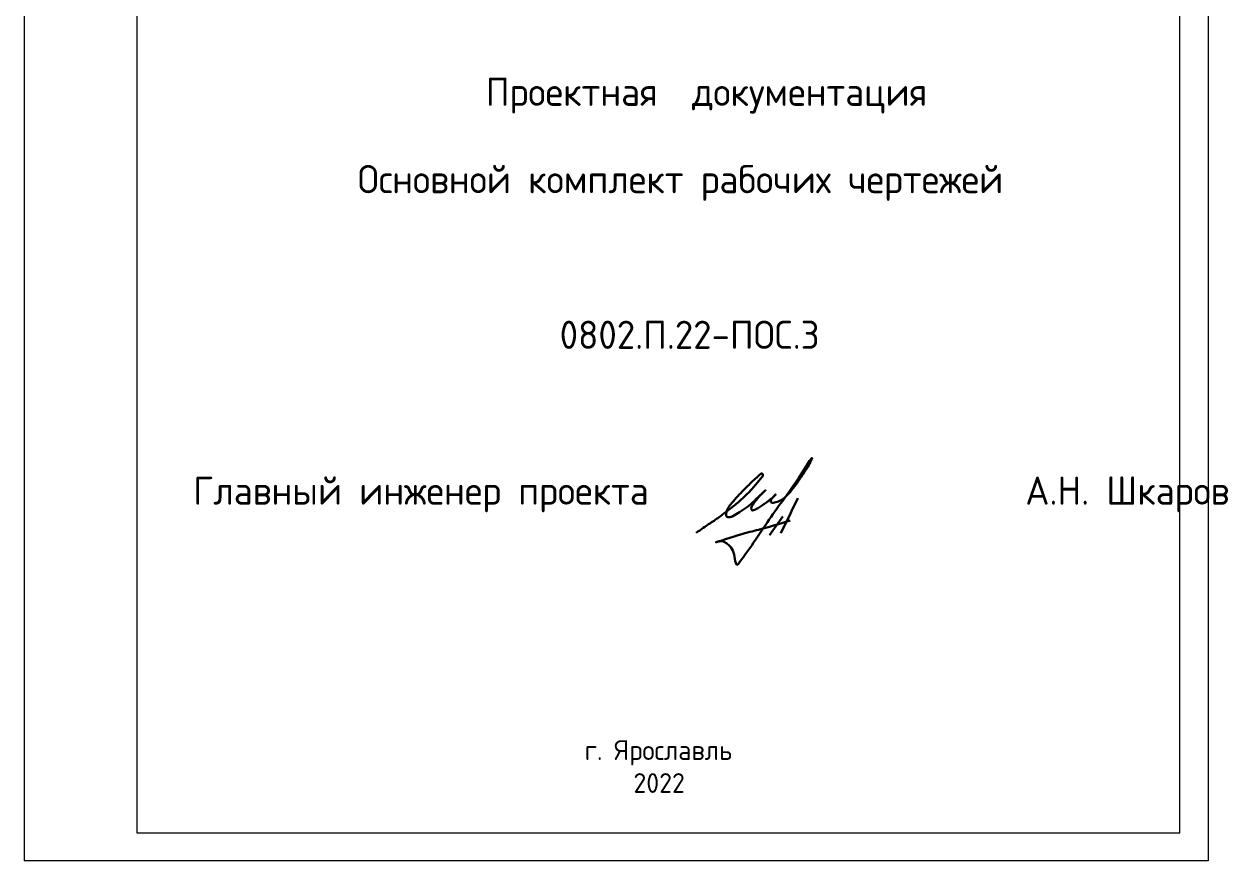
# Model space of a CAD drawing. Header units: millimetres. Extents: x 1981 to 3888, y 1583 to 2809.
# Drawn here: x 1980.8 to 2194.4, y 1980.2 to 2128.7 of the extents above; entities that cross this region are included whole.
import ezdxf

# ---------------------------------------------------------------- set-up
doc = ezdxf.new("R2010")
doc.units = ezdxf.units.MM
doc.layers.add('Форматы', color=7, linetype='Continuous')
doc.styles.add('GOST-2.304_Type-B', font='GOST Common.ttf')

# ---------------------------------------------------------------- blocks, each defined once
blk = doc.blocks.new('подпись')
at = {"lineweight": 30}
for points in [[(-0.82, -1.23), (-0.21, -0.8), (0.43, -0.36), (0.86, -0.08), (1.32, 0.25), (2, 0.77), (2.8, 1.4), (3.27, 1.83), (3.84, 2.36), (4.46, 3.07), (5.01, 3.73), (5.08, 3.95), (5.01, 4.03), (4.91, 4), (4.76, 3.88), (4.33, 3.49), (3.4, 2.58), (2.34, 1.43), (1.83, 0.48), (1.87, 0.23), (1.99, 0.16), (2.17, 0.16), (2.41, 0.25), (3.02, 0.6), (3.71, 1.09), (4.34, 1.62), (5.32, 2.55), (4.75, 1.98), (4.27, 1.36), (4.08, 1.05), (4.07, 0.85), (4.11, 0.78), (4.25, 0.78), (4.42, 0.84), (4.78, 1.05), (5.16, 1.3), (5.47, 1.51), (5.72, 1.73), (6.05, 1.99), (6.23, 2.18), (5.94, 1.88), (5.8, 1.63), (5.8, 1.5), (5.89, 1.44), (6.13, 1.46), (6.57, 1.6), (6.9, 1.79), (7.5, 2.39), (8.04, 3.08), (8.61, 3.92), (9.15, 4.76), (9.43, 5.33), (8, 3.26), (6.29, 0.88), (3.58, -3.07), (3.05, -3.8), (2.85, -4.05), (2.49, -2.98), (2.12, -2.39), (1.3, -1.96), (1.02, -2.03), (2.91, -1.44), (4.7, -0.96), (7.51, -0.15)], [(8.19, 1.85), (6.68, -1.27)], [(6.86, 0.23), (5.67, -1.43)]]:
    blk.add_spline(points, degree=3, dxfattribs=at)
blk = doc.blocks.new('Подпись Леха')
at = {"color": 18, "true_color": 0x000000}
blk.add_blockref('подпись', (2.7, 0.11), dxfattribs=at)

msp = doc.modelspace()

# ---------------------------------------------------------------- linework, layer by layer
at = {"layer": 'Форматы', "color": 7, "lineweight": 20}
for p, q in [((1980.84475, 2277.23993), (1980.84475, 1980.23993)), ((1980.84475, 2277.23993), (1980.84475, 1980.23993)), ((2190.84475, 2277.23993), (2190.84475, 1980.23993)), ((2190.84475, 1980.23993), (1980.84475, 1980.23993))]:
    msp.add_line(p, q, dxfattribs=at)
at = {"layer": 'Форматы', "color": 7, "lineweight": 15}
for p, q in [((2000.84475, 2272.23993), (2000.84475, 1985.23993)), ((2185.84475, 1985.23993), (2185.84475, 2272.23993)), ((2000.84475, 1985.23993), (2185.84475, 1985.23993))]:
    msp.add_line(p, q, dxfattribs=at)

# ---------------------------------------------------------------- block references
at = {"xscale": 2, "yscale": 2, "zscale": 2}
msp.add_blockref('Подпись Леха', (2096.31459, 2040.70007), dxfattribs=at)

# ---------------------------------------------------------------- texts
at = {"layer": 'Форматы', "color": 0, "lineweight": 15, "char_height": 5, "attachment_point": 1, "style": 'GOST-2.304_Type-B'}
for s, insert in [('\\pi51.89395,l10;Проектная  документация', (2000.84475, 2119.22133)), ('\\pi29.18182,l10;Основной комплект рабочих чертежей', (2000.84475, 2103.72303))]:
    msp.add_mtext_dynamic_manual_height_columns(s, width=185, gutter_width=12.5, heights=[7.04977], dxfattribs=dict(at, insert=insert))
at = {"layer": 'Форматы', "color": 1, "lineweight": 15, "insert": (2000.84475, 2076.10397), "char_height": 5, "attachment_point": 1, "style": 'GOST-2.304_Type-B'}
msp.add_mtext_dynamic_manual_height_columns('\\pi65,l10;{\\C256;0802.П.22-ПОС.3}', width=185, gutter_width=12.5, heights=[7.04977], dxfattribs=at)
at = {"layer": 'Форматы', "color": 7, "lineweight": 15, "attachment_point": 1, "style": 'GOST-2.304_Type-B'}
for s, width, heights, insert, char_height in [('\\pl10;Главный инженер проекта                      А.Н. Шкаров', 185, [7.04977], (2000.84475, 2048.45278), 5), ('\\pi79.16891;г. Ярославль \\P\\pi87.81815;2022', 184.7363044, [12.18119], (2001.10844, 2001.65322), 3.5)]:
    msp.add_mtext_dynamic_manual_height_columns(s, width=width, gutter_width=12.5, heights=heights, dxfattribs=dict(at, insert=insert, char_height=char_height))

doc.saveas('drawing.dxf')
